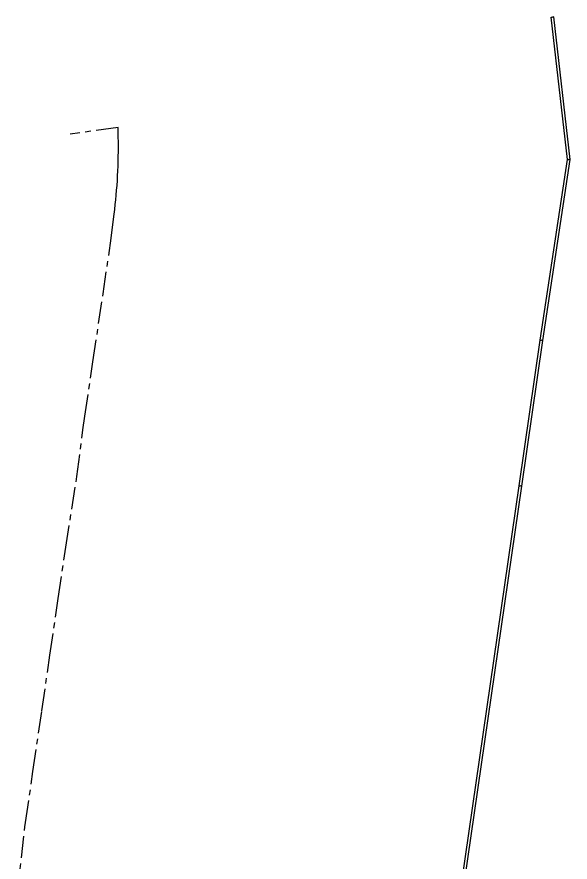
# Model space of a CAD drawing. Header units: metres. Extents: x 302924 to 304532, y 6268290 to 6269135.
# Drawn here: x 304129 to 304229.3, y 6268948.2 to 6269101.4 of the extents above; entities that cross this region are included whole.
import ezdxf

# ---------------------------------------------------------------- set-up
doc = ezdxf.new("R2010")
doc.units = ezdxf.units.M
doc.linetypes.add('Cable Exist UG', pattern=[7, 4, -1, 1, -1])
doc.layers.add('_User Miscellaneous1', color=30, linetype='Continuous', lineweight=13)
doc.layers.add('Mains_HV_EXT', color=13, linetype='Continuous', lineweight=25)
doc.layers.add('Duct_SP_EXT', color=30, linetype='Continuous')

msp = doc.modelspace()

# ---------------------------------------------------------------- linework, layer by layer
at = {"layer": '_User Miscellaneous1', "transparency": 33554687}
for p, q in [((304225.9321, 6269101.3732), (304226.1706, 6269101.4002)), ((304228.8576, 6269075.5552), (304225.9321, 6269101.3732)), ((304226.409, 6269101.4272), (304226.1706, 6269101.4002)), ((304229.3417, 6269075.5464), (304226.409, 6269101.4272)), ((304223.9328, 6269042.8469), (304228.8576, 6269075.5552)), ((304224.4076, 6269042.7766), (304229.3417, 6269075.5464)), ((304228.8576, 6269075.5552), (304229.0996, 6269075.5508)), ((304229.3417, 6269075.5464), (304229.0996, 6269075.5508)), ((304220.0927, 6269016.4271), (304223.9328, 6269042.8469)), ((304223.9328, 6269042.8469), (304224.1702, 6269042.8118)), ((304224.4076, 6269042.7766), (304224.1702, 6269042.8118)), ((304220.5677, 6269016.3582), (304224.4076, 6269042.7766)), ((304208.4881, 6268936.2485), (304220.0927, 6269016.4271)), ((304208.9627, 6268936.1767), (304220.5677, 6269016.3582)), ((304220.0927, 6269016.4271), (304220.3302, 6269016.3926)), ((304220.5677, 6269016.3582), (304220.3302, 6269016.3926))]:
    msp.add_line(p, q, dxfattribs=at)
at = {"layer": 'Duct_SP_EXT'}
for p, q in [((304225.9321, 6269101.3732), (304226.1706, 6269101.4002)), ((304228.8576, 6269075.5552), (304225.9321, 6269101.3732)), ((304226.409, 6269101.4272), (304226.1706, 6269101.4002)), ((304229.3417, 6269075.5464), (304226.409, 6269101.4272)), ((304223.9328, 6269042.8469), (304228.8576, 6269075.5552)), ((304224.4076, 6269042.7766), (304229.3417, 6269075.5464)), ((304228.8576, 6269075.5552), (304229.0996, 6269075.5508)), ((304229.3417, 6269075.5464), (304229.0996, 6269075.5508)), ((304220.0927, 6269016.4271), (304223.9328, 6269042.8469)), ((304223.9328, 6269042.8469), (304224.1702, 6269042.8118)), ((304224.4076, 6269042.7766), (304224.1702, 6269042.8118)), ((304220.5677, 6269016.3582), (304224.4076, 6269042.7766)), ((304208.4881, 6268936.2485), (304220.0927, 6269016.4271)), ((304208.9627, 6268936.1767), (304220.5677, 6269016.3582)), ((304220.0927, 6269016.4271), (304220.3302, 6269016.3926)), ((304220.5677, 6269016.3582), (304220.3302, 6269016.3926))]:
    msp.add_line(p, q, dxfattribs=at)
at = {"layer": 'Mains_HV_EXT', "linetype": 'Cable Exist UG'}
msp.add_lwpolyline([(304129.022, 6268942.0082), (304130.4832, 6268954.62), (304130.5953, 6268955.3895), (304130.5953, 6268955.3895), (304131.9412, 6268964.6309), (304133.5439, 6268975.6343), (304133.5439, 6268975.6343), (304135.0225, 6268985.6949), (304136.5257, 6268996.0154), (304136.5257, 6268996.0154), (304137.8755, 6269005.2826), (304139.915, 6269018.1269), (304139.915, 6269018.1269), (304140.9972, 6269026.5733), (304141.3597, 6269029.0251), (304141.3597, 6269029.0251), (304142.8211, 6269038.9075), (304144.6451, 6269051.2382), (304146.1332, 6269061.2999), (304146.5329, 6269064.7753), (304146.6497, 6269065.6448), (304146.7583, 6269066.5175), (304146.8581, 6269067.39), (304146.95, 6269068.2625), (304147.0343, 6269069.1353), (304147.11, 6269070.0102), (304147.1779, 6269070.8858), (304147.2373, 6269071.7614), (304147.2888, 6269072.6372), (304147.3326, 6269073.5131), (304147.3679, 6269074.3911), (304147.3955, 6269075.2678), (304147.4145, 6269076.1455), (304147.4257, 6269077.0229), (304147.4283, 6269077.9018), (304147.4223, 6269078.7778), (304147.4106, 6269079.5992), (304147.3913, 6269080.4228), (304147.3645, 6269081.3477), (304138.6517, 6269080.18)], dxfattribs=at)

doc.saveas('drawing.dxf')
